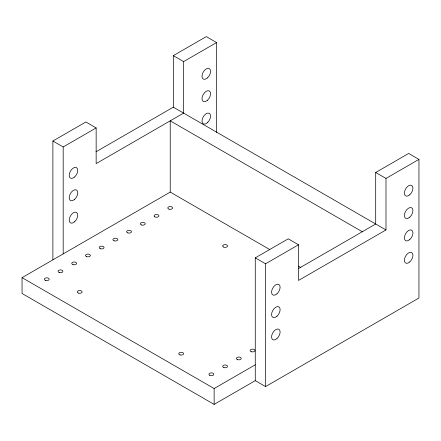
<?xml version="1.0" encoding="UTF-8"?>
<svg xmlns="http://www.w3.org/2000/svg" width="441" height="441" viewBox="0 0 441 441"><rect width="100%" height="100%" fill="white"/><g stroke="black" fill="none" stroke-linecap="round" stroke-linejoin="round"><path stroke-width="0.66" d="M269.848 249.612L170.226 192.094L22.05 277.648L22.05 293.491L214.133 404.386L255.267 380.638L265.559 386.581L418.95 298.017L418.95 159.394L385.985 178.423L385.985 229.948L173.324 107.169L173.324 55.643L206.289 36.614L216.575 42.556L216.575 132.41M173.324 55.643L183.616 61.586L216.575 42.556M52.892 259.683L52.892 141.015L85.857 121.986L96.149 127.929L96.149 163.605L183.616 113.105L183.616 61.586M52.892 141.015L63.184 146.958L96.149 127.929M95.973 151.825L173.324 107.169M298.303 268.685L375.699 224.006L375.699 172.486L408.658 153.451L418.95 159.394M255.267 380.638L255.267 257.858L288.232 238.824L298.518 244.766L298.518 280.443L385.985 229.948M255.267 257.858L265.559 263.795L298.518 244.766M22.05 277.648L214.133 388.543L255.267 364.795M375.699 172.486L385.985 178.423M362.309 231.734L170.226 120.834L170.226 192.094M298.48 266.144L300.867 267.522M265.559 263.795L265.559 386.581M214.133 388.543L214.133 404.386M63.184 146.958L63.184 253.895M409.772 194.79A6.064 3.5 -60 0 0 411.69 185.402A6.064 3.5 -60 0 0 404.518 191.758A6.064 3.5 -60 0 0 409.772 194.79M276.959 293.855A6.064 3.5 -60 0 0 278.877 284.467A6.064 3.5 -60 0 0 271.706 290.823A6.064 3.5 -60 0 0 276.959 293.855M409.772 239.562A6.064 3.5 -60 0 0 411.69 230.169A6.064 3.5 -60 0 0 404.518 236.53A6.064 3.5 -60 0 0 409.772 239.562M409.772 261.948A6.064 3.5 -60 0 0 411.69 252.555A6.064 3.5 -60 0 0 404.518 258.917A6.064 3.5 -60 0 0 409.772 261.948M409.772 217.176A6.064 3.5 -60 0 0 411.69 207.788A6.064 3.5 -60 0 0 404.518 214.144A6.064 3.5 -60 0 0 409.772 217.176M276.959 316.241A6.064 3.5 -60 0 0 278.877 306.848A6.064 3.5 -60 0 0 271.706 313.209A6.064 3.5 -60 0 0 276.959 316.241M276.959 338.627A6.064 3.5 -60 0 0 278.877 329.234A6.064 3.5 -60 0 0 271.706 335.595A6.064 3.5 -60 0 0 276.959 338.627M74.584 221.79A6.064 3.5 -60 0 0 76.508 212.397A6.064 3.5 -60 0 0 69.331 218.758A6.064 3.5 -60 0 0 74.584 221.79M207.397 122.725A6.064 3.5 -60 0 0 209.321 113.331A6.064 3.5 -60 0 0 202.143 119.693A6.064 3.5 -60 0 0 207.397 122.725M207.397 100.339A6.064 3.5 -60 0 0 209.321 90.945A6.064 3.5 -60 0 0 202.143 97.307A6.064 3.5 -60 0 0 207.397 100.339M207.397 77.952A6.064 3.5 -60 0 0 209.321 68.559A6.064 3.5 -60 0 0 202.143 74.92A6.064 3.5 -60 0 0 207.397 77.952M74.584 199.404A6.064 3.5 -60 0 0 76.508 190.01A6.064 3.5 -60 0 0 69.331 196.372A6.064 3.5 -60 0 0 74.584 199.404M74.584 177.017A6.064 3.5 -60 0 0 76.508 167.624A6.064 3.5 -60 0 0 69.331 173.986A6.064 3.5 -60 0 0 74.584 177.017M223.394 246.949A2.426 1.4 0 0 0 227.451 246.321A2.426 1.4 0 0 0 224.48 244.606A2.426 1.4 0 0 0 223.394 246.949M78.459 293.116A2.426 1.4 0 0 0 82.098 291.903A2.426 1.4 0 0 0 78.459 290.691A2.426 1.4 0 0 0 78.459 293.116M179.989 354.9A2.426 1.4 0 0 0 183.627 353.688A2.426 1.4 0 0 0 179.989 352.475A2.426 1.4 0 0 0 179.989 354.9M45.533 280.443A2.426 1.4 0 0 0 49.172 279.23A2.426 1.4 0 0 0 45.533 278.017A2.426 1.4 0 0 0 45.533 280.443M59.254 272.521A2.426 1.4 0 0 0 62.892 271.309A2.426 1.4 0 0 0 59.254 270.096A2.426 1.4 0 0 0 59.254 272.521M72.974 264.6A2.426 1.4 0 0 0 76.613 263.387A2.426 1.4 0 0 0 72.974 262.175A2.426 1.4 0 0 0 72.974 264.6M86.695 256.679A2.426 1.4 0 0 0 90.333 255.466A2.426 1.4 0 0 0 86.695 254.253A2.426 1.4 0 0 0 86.695 256.679M100.416 248.757A2.426 1.4 0 0 0 104.054 247.544A2.426 1.4 0 0 0 100.416 246.332A2.426 1.4 0 0 0 100.416 248.757M114.136 240.836A2.426 1.4 0 0 0 117.775 239.623A2.426 1.4 0 0 0 114.136 238.41A2.426 1.4 0 0 0 114.136 240.836M127.857 232.914A2.426 1.4 0 0 0 131.495 231.701A2.426 1.4 0 0 0 127.857 230.489A2.426 1.4 0 0 0 127.857 232.914M141.578 224.993A2.426 1.4 0 0 0 145.21 223.78A2.426 1.4 0 0 0 141.578 222.567A2.426 1.4 0 0 0 141.578 224.993M154.791 216.851A2.426 1.4 0 0 0 158.848 216.222A2.426 1.4 0 0 0 155.882 214.508A2.426 1.4 0 0 0 154.791 216.851M169.013 209.15A2.426 1.4 0 0 0 172.651 207.937A2.426 1.4 0 0 0 169.013 206.724A2.426 1.4 0 0 0 169.013 209.15M251.337 351.736A2.426 1.4 0 0 0 254.975 350.523A2.426 1.4 0 0 0 251.337 349.311A2.426 1.4 0 0 0 251.337 351.736M237.616 359.658A2.426 1.4 0 0 0 241.255 358.445A2.426 1.4 0 0 0 237.616 357.232A2.426 1.4 0 0 0 237.616 359.658M209.673 375.274A2.426 1.4 0 0 0 213.731 374.646A2.426 1.4 0 0 0 210.759 372.932A2.426 1.4 0 0 0 209.673 375.274M223.896 367.579A2.426 1.4 0 0 0 227.534 366.366A2.426 1.4 0 0 0 223.896 365.154A2.426 1.4 0 0 0 223.896 367.579"/></g></svg>
